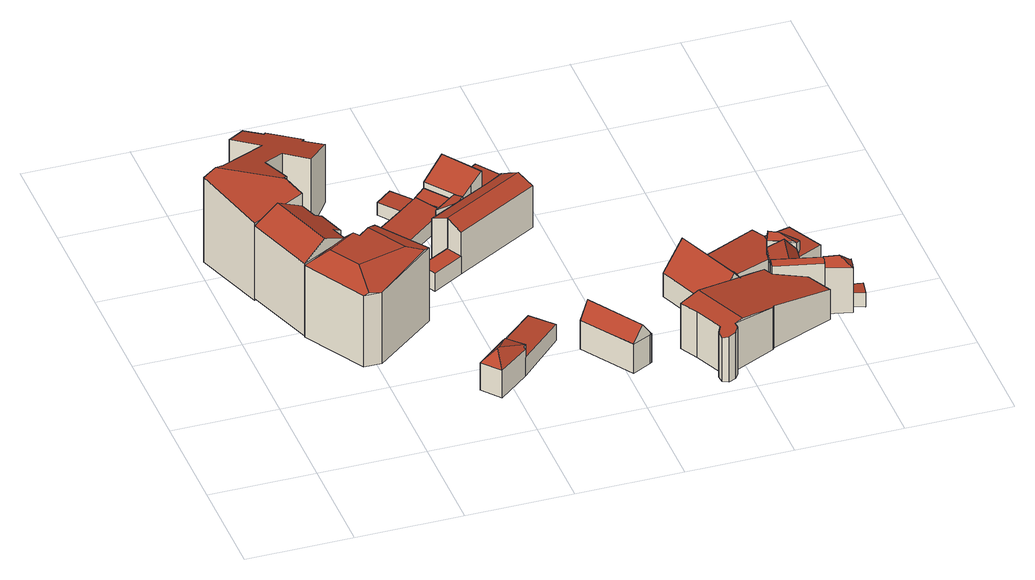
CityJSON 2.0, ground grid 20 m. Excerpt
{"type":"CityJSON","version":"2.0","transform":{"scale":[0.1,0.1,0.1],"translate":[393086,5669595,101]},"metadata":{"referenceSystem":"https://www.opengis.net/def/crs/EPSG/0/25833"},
"CityObjects":{
"building1":{"type":"Building","attributes":{"Dachtyp_tdc":"tdcFreeFormRoof","Gemeindeschluessel":14627140,"Dachneigung":29.13,"QualitaetDacherkennung":82,"Geometrietyp2DReferenz":"3000","function":"31001_9998","roofType":"5000","measuredHeight":17.88},"geometry":[{"type":"MultiSurface","lod":"2","boundaries":[[[0,1,2,3]],[[1,4,5,2]],[[4,6,7,5]],[[6,8,9,7]],[[8,10,11,9]],[[10,12,13,11]],[[12,14,15,13]],[[14,0,3,15]],[[4,16,17,6]],[[0,14,12,10,8,17,16,1]],[[4,1,16]],[[8,6,17]],[[3,2,5,7,9,11,13,15]]],"semantics":{"surfaces":[{"type":"WallSurface"},{"type":"RoofSurface"},{"type":"GroundSurface"}],"values":[0,0,0,0,0,0,0,0,1,1,0,0,2]}}]},
"building2":{"type":"Building","attributes":{"Dachtyp_tdc":"tdcFreeFormRoof","Gemeindeschluessel":14627140,"Dachneigung":2.91,"QualitaetDacherkennung":34,"Geometrietyp2DReferenz":"3000","function":"31001_9998","roofType":"5000","measuredHeight":17.39},"geometry":[{"type":"MultiSurface","lod":"2","boundaries":[[[18,19,20,21]],[[19,22,23,20]],[[22,24,25,23]],[[24,26,27,25]],[[26,28,29,27]],[[28,30,31,29]],[[30,18,21,31]],[[32,33,28,26,34]],[[30,33,32,35,36]],[[18,36,35,37,19]],[[37,38,22,19]],[[32,34,24,38,37,35]],[[18,30,36]],[[24,22,38]],[[26,24,34]],[[30,28,33]],[[21,20,23,25,27,29,31]]],"semantics":{"surfaces":[{"type":"WallSurface"},{"type":"RoofSurface"},{"type":"GroundSurface"}],"values":[0,0,0,0,0,0,0,1,1,1,1,1,0,0,0,0,2]}}]},
"building3":{"type":"Building","attributes":{"Dachtyp_tdc":"tdcFreeFormRoof","Gemeindeschluessel":14627140,"Dachneigung":17.44,"QualitaetDacherkennung":6,"Geometrietyp2DReferenz":"3000","function":"31001_9998","roofType":"5000","measuredHeight":18.42},"geometry":[{"type":"MultiSurface","lod":"2","boundaries":[[[39,40,41,42]],[[40,43,44,41]],[[43,45,46,44]],[[45,47,48,46]],[[47,49,50,48]],[[49,51,52,50]],[[51,53,54,52]],[[53,55,56,54]],[[55,57,58,56]],[[57,59,60,58]],[[59,61,62,60]],[[61,63,64,62]],[[63,65,66,64]],[[65,67,68,66]],[[67,69,70,68]],[[69,71,72,70]],[[71,39,42,72]],[[71,69,67,65,63,61,59,57,73,74,49,47,45,43,40,39]],[[53,51,74,73,55]],[[51,49,74]],[[57,55,73]],[[42,41,44,46,48,50,52,54,56,58,60,62,64,66,68,70,72]]],"semantics":{"surfaces":[{"type":"WallSurface"},{"type":"RoofSurface"},{"type":"GroundSurface"}],"values":[0,0,0,0,0,0,0,0,0,0,0,0,0,0,0,0,0,1,1,0,0,2]}}]},
"building4":{"type":"Building","attributes":{"Gemeindeschluessel":14627140,"Geometrietyp2DReferenz":"3000","function":"31001_9998","roofType":"9999"},"children":["building4-1","building4-2"]},
"building4-1":{"type":"BuildingPart","attributes":{"Dachtyp_tdc":"tdcPolyFlatRoof","Dachneigung":3.16,"QualitaetDacherkennung":83,"Geometrietyp2DReferenz":"3000","roofType":"2100","measuredHeight":4.07},"parents":["building4"],"geometry":[{"type":"MultiSurface","lod":"2","boundaries":[[[75,76,77,78]],[[76,79,80,77]],[[79,81,82,80]],[[81,83,84,82]],[[83,81,79,76,75,85,86]],[[87,88,78,77,80,82,84]],[[85,88,87,86]],[[75,78,88,85]],[[86,87,84,83]]],"semantics":{"surfaces":[{"type":"WallSurface"},{"type":"RoofSurface"},{"type":"GroundSurface"},{"type":"ClosureSurface"}],"values":[0,0,0,0,1,2,3,3,3]}}]},
"building4-2":{"type":"BuildingPart","attributes":{"Dachtyp_tdc":"tdcHipRoof","Dachneigung":41.85,"QualitaetDacherkennung":63,"Geometrietyp2DReferenz":"3000","roofType":"3200","measuredHeight":8.04},"parents":["building4"],"geometry":[{"type":"MultiSurface","lod":"2","boundaries":[[[89,90,91,84,83]],[[90,92,93,91]],[[92,94,95,93]],[[94,96,75,78,95]],[[92,90,97]],[[98,96,99]],[[90,89,100,98,99,97]],[[96,94,92,97,99]],[[88,87,84,91,93,95,78]],[[100,86,85,98]],[[86,87,88,85]],[[89,83,86,100]],[[83,84,87,86]],[[85,75,96,98]],[[85,88,78,75]]],"semantics":{"surfaces":[{"type":"WallSurface"},{"type":"RoofSurface"},{"type":"GroundSurface"},{"type":"ClosureSurface"}],"values":[0,0,0,0,1,1,1,1,2,0,3,0,3,0,3]}}]},
"building5":{"type":"Building","attributes":{"Gemeindeschluessel":14627140,"Geometrietyp2DReferenz":"3000","function":"31001_9998","roofType":"9999"},"children":["building5-1","building5-2","building5-3","building5-4"]},
"building5-1":{"type":"BuildingPart","attributes":{"Dachtyp_tdc":"tdcPolyFlatRoof","Dachneigung":0,"QualitaetDacherkennung":15,"Geometrietyp2DReferenz":"3000","roofType":"1000","measuredHeight":3.26},"parents":["building5"],"geometry":[{"type":"MultiSurface","lod":"2","boundaries":[[[101,102,103,104,105]],[[102,106,107,103]],[[108,106,102,101,109,110]],[[104,103,107,111,112]],[[111,107,106,108,113]],[[105,114,109,101]],[[110,113,108]],[[112,111,113,110,109,114]],[[105,104,112,114]]],"semantics":{"surfaces":[{"type":"WallSurface"},{"type":"RoofSurface"},{"type":"GroundSurface"},{"type":"ClosureSurface"}],"values":[0,0,1,2,3,0,0,3,3]}}]},
"building5-2":{"type":"BuildingPart","attributes":{"Dachtyp_tdc":"tdcPolyFlatRoof","Dachneigung":4.79,"QualitaetDacherkennung":88,"Geometrietyp2DReferenz":"3000","roofType":"2100","measuredHeight":3.48},"parents":["building5"],"geometry":[{"type":"MultiSurface","lod":"2","boundaries":[[[115,116,117,118]],[[116,119,120,117]],[[119,121,122,123,120]],[[121,119,116,115,113,110,124]],[[112,111,118,117,120,123]],[[110,109,124]],[[113,111,112,114,109,110]],[[111,113,115,118]],[[114,122,121,124,109]],[[114,112,123,122]]],"semantics":{"surfaces":[{"type":"WallSurface"},{"type":"RoofSurface"},{"type":"GroundSurface"},{"type":"ClosureSurface"}],"values":[0,0,0,1,2,0,3,3,0,3]}}]},
"building5-3":{"type":"BuildingPart","attributes":{"Dachtyp_tdc":"tdcPolyFlatRoof","Dachneigung":9.25,"QualitaetDacherkennung":28,"Geometrietyp2DReferenz":"3000","roofType":"2100","measuredHeight":4.79},"parents":["building5"],"geometry":[{"type":"MultiSurface","lod":"2","boundaries":[[[125,126,127,107,106]],[[126,128,129,127]],[[128,130,115,118,129]],[[130,128,126,125]],[[107,127,129,118,111]],[[106,108,113,115,130,125]],[[106,107,111,113,108]],[[113,111,118,115]]],"semantics":{"surfaces":[{"type":"WallSurface"},{"type":"RoofSurface"},{"type":"GroundSurface"},{"type":"ClosureSurface"}],"values":[0,0,0,1,2,0,3,3]}}]},
"building5-4":{"type":"BuildingPart","attributes":{"Dachtyp_tdc":"tdcPolyFlatRoof","Dachneigung":3.06,"QualitaetDacherkennung":66,"Geometrietyp2DReferenz":"3000","roofType":"2100","measuredHeight":2.93},"parents":["building5"],"geometry":[{"type":"MultiSurface","lod":"2","boundaries":[[[122,131,132,123]],[[131,133,134,132]],[[133,105,104,134]],[[114,105,133,131,122]],[[123,132,134,104,112]],[[104,105,114,112]],[[123,112,114,122]]],"semantics":{"surfaces":[{"type":"WallSurface"},{"type":"RoofSurface"},{"type":"GroundSurface"},{"type":"ClosureSurface"}],"values":[0,0,0,1,2,3,3]}}]},
"building6":{"type":"Building","attributes":{"Gemeindeschluessel":14627140,"Geometrietyp2DReferenz":"3000","function":"31001_9998","roofType":"9999"},"children":["building6-1","building6-2","building6-3","building6-4"]},
"building6-1":{"type":"BuildingPart","attributes":{"Dachtyp_tdc":"tdcPolyFlatRoof","Dachneigung":0,"QualitaetDacherkennung":77,"Geometrietyp2DReferenz":"3000","roofType":"1000","measuredHeight":3.84},"parents":["building6"],"geometry":[{"type":"MultiSurface","lod":"2","boundaries":[[[135,136,137,138]],[[136,139,140,137]],[[139,141,142,140]],[[141,139,136,135,143]],[[138,137,140,142,144]],[[138,144,143,135]],[[144,142,141,143]]],"semantics":{"surfaces":[{"type":"WallSurface"},{"type":"RoofSurface"},{"type":"GroundSurface"},{"type":"ClosureSurface"}],"values":[0,0,0,1,2,3,3]}}]},
"building6-2":{"type":"BuildingPart","attributes":{"Dachtyp_tdc":"tdcGableRoof","Dachneigung":26.9,"QualitaetDacherkennung":57,"Geometrietyp2DReferenz":"3000","roofType":"3100","measuredHeight":10.39},"parents":["building6"],"geometry":[{"type":"MultiSurface","lod":"2","boundaries":[[[145,146,147,148,149]],[[146,150,151,147]],[[150,152,153,151]],[[152,154,135,138,153]],[[155,156,157,142,141]],[[156,158,159,160,157]],[[161,154,152,150]],[[150,146,145,158,156,155,161]],[[160,148,147,151,153,138,144,142,157]],[[149,159,158,145]],[[149,148,160,159]],[[143,135,154,161]],[[144,138,135,143]],[[155,141,143,161]],[[144,143,141,142]]],"semantics":{"surfaces":[{"type":"WallSurface"},{"type":"RoofSurface"},{"type":"GroundSurface"},{"type":"ClosureSurface"}],"values":[0,0,0,0,0,0,1,1,2,0,3,0,3,0,3]}}]},
"building6-3":{"type":"BuildingPart","attributes":{"Dachtyp_tdc":"tdcPolyFlatRoof","Dachneigung":26.12,"QualitaetDacherkennung":78,"Geometrietyp2DReferenz":"3000","roofType":"2100","measuredHeight":7.42},"parents":["building6"],"geometry":[{"type":"MultiSurface","lod":"2","boundaries":[[[162,163,164,165,166]],[[167,168,169,170,171]],[[168,172,173,169]],[[172,162,166,173]],[[172,168,167,163,162]],[[166,165,170,169,173]],[[167,171,164,163]],[[171,170,165,164]]],"semantics":{"surfaces":[{"type":"WallSurface"},{"type":"RoofSurface"},{"type":"GroundSurface"},{"type":"ClosureSurface"}],"values":[0,0,0,0,1,2,0,3]}}]},
"building6-4":{"type":"BuildingPart","attributes":{"Dachtyp_tdc":"tdcPolyFlatRoof","Dachneigung":0,"QualitaetDacherkennung":30,"Geometrietyp2DReferenz":"3000","roofType":"1000","measuredHeight":2.5},"parents":["building6"],"geometry":[{"type":"MultiSurface","lod":"2","boundaries":[[[164,149,148,165]],[[159,171,170,160]],[[159,149,164,171]],[[170,165,148,160]],[[165,170,171,164]],[[160,148,149,159]]],"semantics":{"surfaces":[{"type":"WallSurface"},{"type":"RoofSurface"},{"type":"GroundSurface"},{"type":"ClosureSurface"}],"values":[0,0,1,2,3,3]}}]},
"building7":{"type":"Building","attributes":{"Dachtyp_tdc":"tdcFreeFormRoof","Gemeindeschluessel":14627140,"Dachneigung":51.96,"QualitaetDacherkennung":79,"Geometrietyp2DReferenz":"3000","function":"31001_9998","roofType":"5000","measuredHeight":9.08},"geometry":[{"type":"MultiSurface","lod":"2","boundaries":[[[174,175,176,177]],[[175,178,179,176]],[[178,180,181,179]],[[180,182,183,181]],[[182,184,185,183]],[[184,186,187,185]],[[186,174,177,187]],[[188,189,190,191,192,193,194]],[[195,194,193,186]],[[184,195,186]],[[182,188,194,195,184]],[[174,192,191,175]],[[186,193,192,174]],[[175,191,190,178]],[[178,190,189,180]],[[180,189,188,182]],[[177,176,179,181,183,185,187]]],"semantics":{"surfaces":[{"type":"WallSurface"},{"type":"RoofSurface"},{"type":"GroundSurface"}],"values":[0,0,0,0,0,0,0,1,1,0,0,0,0,0,0,0,2]}}]},
"building8":{"type":"Building","attributes":{"Dachtyp_tdc":"tdcPolyFlatRoof","Gemeindeschluessel":14627140,"Dachneigung":2.62,"QualitaetDacherkennung":63,"Geometrietyp2DReferenz":"3000","function":"31001_9998","roofType":"2100","measuredHeight":2.9},"geometry":[{"type":"MultiSurface","lod":"2","boundaries":[[[196,197,198,199]],[[197,200,201,198]],[[200,202,203,201]],[[202,204,205,203]],[[204,196,199,205]],[[204,202,200,197,196]],[[199,198,201,203,205]]],"semantics":{"surfaces":[{"type":"WallSurface"},{"type":"RoofSurface"},{"type":"GroundSurface"}],"values":[0,0,0,0,0,1,2]}}]},
"building9":{"type":"Building","attributes":{"Dachtyp_tdc":"tdcPolyFlatRoof","Gemeindeschluessel":14627140,"Dachneigung":12.4,"QualitaetDacherkennung":65,"Geometrietyp2DReferenz":"3000","function":"31001_9998","roofType":"2100","measuredHeight":3.11},"geometry":[{"type":"MultiSurface","lod":"2","boundaries":[[[206,207,179,208]],[[207,209,176,179]],[[209,210,211,176]],[[210,206,208,211]],[[210,209,207,206]],[[208,179,176,211]]],"semantics":{"surfaces":[{"type":"WallSurface"},{"type":"RoofSurface"},{"type":"GroundSurface"}],"values":[0,0,0,0,1,2]}}]},
"building10":{"type":"Building","attributes":{"Gemeindeschluessel":14627140,"Geometrietyp2DReferenz":"3000","function":"31001_9998","roofType":"9999"},"children":["building10-1","building10-2","building10-3"]},
"building10-1":{"type":"BuildingPart","attributes":{"Dachtyp_tdc":"tdcPolyFlatRoof","Dachneigung":3.12,"QualitaetDacherkennung":73,"Geometrietyp2DReferenz":"3000","roofType":"2100","measuredHeight":3.02},"parents":["building10"],"geometry":[{"type":"MultiSurface","lod":"2","boundaries":[[[212,213,214,215]],[[213,216,217,214]],[[216,218,219,217]],[[218,216,213,212]],[[215,214,217,219]],[[212,215,219,218]]],"semantics":{"surfaces":[{"type":"WallSurface"},{"type":"RoofSurface"},{"type":"GroundSurface"},{"type":"ClosureSurface"}],"values":[0,0,0,1,2,3]}}]},
"building10-2":{"type":"BuildingPart","attributes":{"Dachtyp_tdc":"tdcPolyFlatRoof","Dachneigung":2.98,"QualitaetDacherkennung":71,"Geometrietyp2DReferenz":"3000","roofType":"2100","measuredHeight":3.04},"parents":["building10"],"geometry":[{"type":"MultiSurface","lod":"2","boundaries":[[[220,221,219,218]],[[222,223,224,225]],[[222,226,227,223]],[[226,228,212,215,227]],[[226,222,225,229,220,218,228]],[[215,219,221,224,223,227]],[[212,228,218]],[[218,219,215,212]],[[225,224,221,220,229]]],"semantics":{"surfaces":[{"type":"WallSurface"},{"type":"RoofSurface"},{"type":"GroundSurface"},{"type":"ClosureSurface"}],"values":[0,0,0,0,1,2,0,3,3]}}]},
"building10-3":{"type":"BuildingPart","attributes":{"Dachtyp_tdc":"tdcPolyFlatRoof","Dachneigung":3.19,"QualitaetDacherkennung":72,"Geometrietyp2DReferenz":"3000","roofType":"2100","measuredHeight":3.05},"parents":["building10"],"geometry":[{"type":"MultiSurface","lod":"2","boundaries":[[[230,225,224,231]],[[232,233,221,220]],[[232,234,235,233]],[[234,230,231,235]],[[234,232,220,229,225,230]],[[231,224,221,233,235]],[[221,224,225,229,220]]],"semantics":{"surfaces":[{"type":"WallSurface"},{"type":"RoofSurface"},{"type":"GroundSurface"},{"type":"ClosureSurface"}],"values":[0,0,0,0,1,2,3]}}]},
"building11":{"type":"Building","attributes":{"Dachtyp_tdc":"tdcFreeFormRoof","Gemeindeschluessel":14627140,"Dachneigung":51.25,"QualitaetDacherkennung":40,"Geometrietyp2DReferenz":"3000","function":"31001_9998","roofType":"5000","measuredHeight":10.38},"geometry":[{"type":"MultiSurface","lod":"2","boundaries":[[[236,237,238,239]],[[237,240,241,238]],[[240,242,243,241]],[[242,236,239,243]],[[244,242,240]],[[245,244,240,237]],[[245,237,236]],[[244,245,236,242]],[[239,238,241,243]]],"semantics":{"surfaces":[{"type":"WallSurface"},{"type":"RoofSurface"},{"type":"GroundSurface"}],"values":[0,0,0,0,0,1,0,1,2]}}]},
"building12":{"type":"Building","attributes":{"Dachtyp_tdc":"tdcFreeFormRoof","Gemeindeschluessel":14627140,"Dachneigung":11.4,"QualitaetDacherkennung":17,"Geometrietyp2DReferenz":"3000","function":"31001_9998","roofType":"5000","measuredHeight":10.46},"geometry":[{"type":"MultiSurface","lod":"2","boundaries":[[[246,247,248,249]],[[247,250,251,248]],[[250,252,253,251]],[[252,254,255,253]],[[254,256,257,255]],[[256,258,259,257]],[[258,260,261,259]],[[260,262,263,261]],[[262,264,265,263]],[[264,266,267,265]],[[266,268,269,267]],[[268,270,271,269]],[[270,272,273,271]],[[272,274,275,273]],[[274,276,277,275]],[[276,278,279,277]],[[278,246,249,279]],[[270,268,266,264,262,260,280,281,274,272]],[[254,252,250,247,246,278,276,281,280,258,256]],[[260,258,280]],[[276,274,281]],[[249,248,251,253,255,257,259,261,263,265,267,269,271,273,275,277,279]]],"semantics":{"surfaces":[{"type":"WallSurface"},{"type":"RoofSurface"},{"type":"GroundSurface"}],"values":[0,0,0,0,0,0,0,0,0,0,0,0,0,0,0,0,0,1,1,0,0,2]}}]},
"building13":{"type":"Building","attributes":{"Dachtyp_tdc":"tdcPolyFlatRoof","Gemeindeschluessel":14627140,"Dachneigung":6.76,"QualitaetDacherkennung":91,"Geometrietyp2DReferenz":"3000","function":"31001_9998","roofType":"2100","measuredHeight":4.25},"geometry":[{"type":"MultiSurface","lod":"2","boundaries":[[[282,283,284,285]],[[283,286,287,284]],[[286,288,289,287]],[[288,290,291,289]],[[290,292,293,291]],[[292,294,295,293]],[[294,282,285,295]],[[294,292,290,288,286,283,282]],[[285,284,287,289,291,293,295]]],"semantics":{"surfaces":[{"type":"WallSurface"},{"type":"RoofSurface"},{"type":"GroundSurface"}],"values":[0,0,0,0,0,0,0,1,2]}}]},
"building14":{"type":"Building","attributes":{"Gemeindeschluessel":14627140,"Geometrietyp2DReferenz":"3000","function":"31001_9998","roofType":"9999"},"children":["building14-1","building14-2"]},
"building14-1":{"type":"BuildingPart","attributes":{"Dachtyp_tdc":"tdcFreeFormRoof","Dachneigung":17.56,"QualitaetDacherkennung":55,"Geometrietyp2DReferenz":"3000","roofType":"5000","measuredHeight":11.1},"parents":["building14"],"geometry":[{"type":"MultiSurface","lod":"2","boundaries":[[[296,297,298,299,300]],[[301,302,303,304,305]],[[302,306,307,303]],[[306,296,300,307]],[[301,308,309,302]],[[308,297,296,306,309]],[[306,302,309]],[[301,310,311,312,297,308]],[[300,299,313,304,303,307]],[[312,298,297]],[[305,310,301]],[[304,313,311,310,305]],[[313,299,298,312,311]]],"semantics":{"surfaces":[{"type":"WallSurface"},{"type":"RoofSurface"},{"type":"GroundSurface"},{"type":"ClosureSurface"}],"values":[0,0,0,0,1,1,0,0,2,0,0,3,3]}}]},
"building14-2":{"type":"BuildingPart","attributes":{"Dachtyp_tdc":"tdcHipAndGableRoof","Dachneigung":46.93,"QualitaetDacherkennung":25,"Geometrietyp2DReferenz":"3000","roofType":"5000","measuredHeight":11.25},"parents":["building14"],"geometry":[{"type":"MultiSurface","lod":"2","boundaries":[[[298,314,315,299]],[[314,316,317,315]],[[316,318,319,317]],[[318,320,321,319]],[[320,305,304,321]],[[320,318,316,322]],[[316,314,298,312,323,322]],[[323,310,305,320,322]],[[299,315,317,319,321,304,313]],[[311,310,323]],[[313,304,305,310,311]],[[312,311,323]],[[313,311,312,298,299]]],"semantics":{"surfaces":[{"type":"WallSurface"},{"type":"RoofSurface"},{"type":"GroundSurface"},{"type":"ClosureSurface"}],"values":[0,0,0,0,0,1,1,1,2,0,3,0,3]}}]},
"building15":{"type":"Building","attributes":{"Dachtyp_tdc":"tdcFreeFormRoof","Gemeindeschluessel":14627140,"Dachneigung":56.91,"QualitaetDacherkennung":24,"Geometrietyp2DReferenz":"3000","function":"31001_9998","roofType":"5000","measuredHeight":7.18},"geometry":[{"type":"MultiSurface","lod":"2","boundaries":[[[324,325,326,327]],[[325,328,329,326]],[[328,330,331,329]],[[330,332,333,331]],[[332,324,327,333]],[[332,330,334,335,336]],[[335,334,328,325,337]],[[336,335,337,324]],[[330,328,334]],[[325,324,337]],[[324,332,336]],[[327,326,329,331,333]]],"semantics":{"surfaces":[{"type":"WallSurface"},{"type":"RoofSurface"},{"type":"GroundSurface"}],"values":[0,0,0,0,0,1,1,1,0,0,0,2]}}]},
"building16":{"type":"Building","attributes":{"Gemeindeschluessel":14627140,"Geometrietyp2DReferenz":"3000","function":"31001_9998","roofType":"9999"},"children":["building16-1","building16-2","building16-3"]},
"building16-1":{"type":"BuildingPart","attributes":{"Dachtyp_tdc":"tdcFreeFormRoof","Dachneigung":55.58,"QualitaetDacherkennung":13,"Geometrietyp2DReferenz":"3000","roofType":"5000","measuredHeight":9.85},"parents":["building16"],"geometry":[{"type":"MultiSurface","lod":"2","boundaries":[[[338,339,340,341]],[[339,342,343,344,340]],[[345,346,347,348]],[[346,349,300,347]],[[349,350,351,300]],[[350,338,341,351]],[[346,345,352,342,339,353]],[[339,338,353]],[[338,350,349,346,353]],[[341,340,344,348,347,300,351]],[[352,343,342]],[[348,344,343,352,345]]],"semantics":{"surfaces":[{"type":"WallSurface"},{"type":"RoofSurface"},{"type":"GroundSurface"},{"type":"ClosureSurface"}],"values":[0,0,0,0,0,0,1,1,1,2,0,3]}}]},
"building16-2":{"type":"BuildingPart","attributes":{"Dachtyp_tdc":"tdcPolyFlatRoof","Dachneigung":43.71,"QualitaetDacherkennung":76,"Geometrietyp2DReferenz":"3000","roofType":"2100","measuredHeight":10.19},"parents":["building16"],"geometry":[{"type":"MultiSurface","lod":"2","boundaries":[[[354,297,299,315,355]],[[297,356,345,348,299]],[[343,357,358,344]],[[343,352,356,297,354,359,357]],[[358,315,299,348,344]],[[355,359,354]],[[315,358,357,359,355]],[[352,345,356]],[[343,344,348,345,352]]],"semantics":{"surfaces":[{"type":"WallSurface"},{"type":"RoofSurface"},{"type":"GroundSurface"},{"type":"ClosureSurface"}],"values":[0,0,0,1,2,0,3,0,3]}}]},
"building16-3":{"type":"BuildingPart","attributes":{"Dachtyp_tdc":"tdcPolyFlatRoof","Dachneigung":38.46,"QualitaetDacherkennung":84,"Geometrietyp2DReferenz":"3000","roofType":"2100","measuredHeight":7.8},"parents":["building16"],"geometry":[{"type":"MultiSurface","lod":"2","boundaries":[[[360,361,317,362]],[[361,355,315,317]],[[360,362,358,357]],[[357,359,355,361,360]],[[362,317,315,358]],[[357,358,315,355,359]]],"semantics":{"surfaces":[{"type":"WallSurface"},{"type":"RoofSurface"},{"type":"GroundSurface"},{"type":"ClosureSurface"}],"values":[0,0,0,1,2,3]}}]},
"building17":{"type":"Building","attributes":{"Dachtyp_tdc":"tdcPolyFlatRoof","Gemeindeschluessel":14627140,"Dachneigung":5.47,"QualitaetDacherkennung":81,"Geometrietyp2DReferenz":"3000","function":"31001_9998","roofType":"2100","measuredHeight":3.44},"geometry":[{"type":"MultiSurface","lod":"2","boundaries":[[[363,364,365,366]],[[364,367,368,365]],[[367,369,370,368]],[[369,371,372,370]],[[371,373,374,372]],[[373,375,376,374]],[[375,363,366,376]],[[375,373,371,369,367,364,363]],[[366,365,368,370,372,374,376]]],"semantics":{"surfaces":[{"type":"WallSurface"},{"type":"RoofSurface"},{"type":"GroundSurface"}],"values":[0,0,0,0,0,0,0,1,2]}}]},
"building18":{"type":"Building","attributes":{"Dachtyp_tdc":"tdcPolyFlatRoof","Gemeindeschluessel":14627140,"Dachneigung":8.5,"QualitaetDacherkennung":79,"Geometrietyp2DReferenz":"3000","function":"31001_9998","roofType":"2100","measuredHeight":3},"geometry":[{"type":"MultiSurface","lod":"2","boundaries":[[[377,378,379,380]],[[378,381,319,379]],[[381,382,317,319]],[[382,377,380,317]],[[382,381,378,377]],[[380,379,319,317]]],"semantics":{"surfaces":[{"type":"WallSurface"},{"type":"RoofSurface"},{"type":"GroundSurface"}],"values":[0,0,0,0,1,2]}}]}
},
"vertices":[
[178,438,187],[189,406,188],[189,406,39],[178,438,39],[97,352,192],[97,352,39],[51,485,192],[51,485,39],[150,522,187],[150,522,39],[161,489,187],[161,489,39],[176,493,179],[176,493,39],[193,442,179],[193,442,39],[142,378,218],[99,503,218],
[165,235,188],[97,352,188],[97,352,37],[165,235,37],[189,406,191],[189,406,37],[207,381,207],[207,381,37],[245,412,199],[245,412,37],[315,327,192],[315,327,37],[198,235,188],[198,235,37],[272,326,206],[303,317,198],[229,400,206],[177,295,211],[175,235,192],[143,352,211],[199,392,207],
[259,720,157],[211,654,182],[211,654,34],[259,720,34],[169,685,182],[169,685,34],[125,647,199],[125,647,34],[140,575,215],[140,575,34],[134,570,218],[134,570,34],[150,522,213],[150,522,34],[51,485,197],[51,485,34],[5,621,213],[5,621,34],[48,644,213],[48,644,34],[148,730,173],[148,730,34],[100,765,173],[100,765,34],[138,805,156],[138,805,34],[170,784,156],[170,784,34],[174,790,153],[174,790,34],[230,750,154],[230,750,34],[225,743,156],[225,743,34],[32,636,218],[135,566,218],
[400,170,68],[392,179,68],[392,179,28],[400,170,28],[470,255,62],[470,255,28],[508,215,62],[508,215,28],[424,132,68],[424,132,28],[427,141,68],[421,135,68],[421,135,28],[427,141,28],
[424,132,85],[365,84,87],[365,84,28],[337,118,86],[337,118,28],[393,165,88],[393,165,28],[400,170,88],[369,119,108],[427,141,88],[374,123,108],[421,135,88],
[398,650,59],[422,672,59],[422,672,26],[398,650,26],[398,650,55],[460,622,59],[460,622,26],[434,601,59],[399,648,59],[415,626,59],[434,601,26],[399,648,26],[434,601,56],[399,648,55],
[415,587,56],[257,463,56],[257,463,26],[415,587,26],[222,513,61],[222,513,26],[367,623,61],[367,623,55],[367,623,26],[399,648,61],
[460,622,71],[471,607,74],[471,607,26],[458,594,74],[458,594,26],[415,587,71],
[336,667,52],[336,667,26],[367,692,52],[367,692,26],
[417,456,63],[358,423,63],[358,423,25],[417,456,25],[342,453,63],[342,453,25],[401,485,63],[401,485,25],[402,484,63],[402,484,25],
[539,601,111],[548,590,118],[548,590,25],[539,601,25],[539,601,50],[560,572,129],[560,572,25],[578,547,113],[578,547,25],[417,456,113],[401,485,128],[384,516,110],[384,516,25],[513,586,110],[513,586,50],[513,586,25],[402,484,129],
[466,705,99],[515,636,98],[515,636,50],[515,636,25],[466,705,25],[490,620,83],[471,607,72],[471,607,25],[490,620,25],[490,620,50],[422,672,72],[422,672,25],
[570,201,93],[595,162,93],[595,162,32],[570,201,32],[623,120,93],[623,120,32],[640,95,93],[640,95,32],[637,93,93],[637,93,32],[601,75,93],[601,75,32],[537,172,93],[537,172,32],[637,93,98],[640,95,94],[623,120,94],[595,162,94],[570,201,94],[555,187,123],[621,85,123],[601,75,94],
[595,162,58],[570,201,58],[570,201,29],[595,162,29],[600,221,57],[600,221,29],[626,183,57],[626,183,29],[621,180,57],[621,180,29],
[649,138,56],[623,120,63],[649,138,32],[595,162,63],[621,180,56],[621,180,32],
[560,643,45],[581,610,45],[581,610,17],[560,643,17],[548,590,47],[548,590,17],[526,620,48],[526,620,17],
[476,690,48],[476,690,17],[536,731,44],[536,731,17],[516,717,17],[516,717,45],[585,661,44],[585,661,17],[560,643,46],[503,708,46],
[495,748,45],[495,748,17],[466,705,48],[466,705,17],[457,722,48],[457,722,17],
[727,289,70],[808,322,70],[808,322,20],[727,289,20],[859,194,70],[859,194,20],[778,161,70],[778,161,20],[819,178,124],[767,305,124],
[764,9,126],[750,4,123],[750,4,28],[764,9,28],[739,8,121],[739,8,28],[738,23,123],[738,23,28],[745,36,125],[745,36,28],[721,89,125],[721,89,28],[703,123,124],[703,123,28],[810,170,117],[810,170,28],[851,189,108],[851,189,28],[881,202,101],[881,202,28],[890,185,101],[890,185,28],[950,170,91],[950,170,28],[974,122,91],[974,122,28],[855,73,117],[855,73,28],[853,70,117],[853,70,28],[770,31,129],[770,31,28],[771,20,128],[771,20,28],[741,140,132],[786,38,132],
[920,303,56],[916,284,58],[916,284,16],[920,303,16],[853,261,58],[853,261,16],[821,342,48],[821,342,16],[923,390,47],[923,390,16],[935,363,50],[935,363,16],[936,335,54],[936,335,16],
[900,209,112],[983,188,112],[983,188,109],[983,188,10],[900,209,10],[978,164,117],[890,185,117],[890,185,10],[978,164,10],[978,164,108],[894,207,115],[894,207,10],[981,178,121],[892,199,121],[979,170,115],[980,176,114],[982,185,113],[980,176,10],
[987,208,88],[987,208,10],[1039,200,86],[1039,200,10],[1031,169,98],[1031,169,10],[1026,152,105],[1026,152,10],[1007,171,123],[980,176,123],
[920,303,84],[936,335,64],[936,335,19],[920,303,19],[956,324,66],[956,324,19],[982,309,65],[982,309,19],[967,282,83],[967,282,19],[979,311,67],[946,310,91],[964,284,85],[928,320,91],
[920,303,70],[967,282,70],[967,282,10],[920,303,10],[962,247,70],[962,247,60],[962,247,10],[955,195,70],[927,202,112],[927,202,10],[955,195,10],[900,209,70],[916,284,70],[916,284,10],[961,235,70],[939,266,108],
[987,208,93],[987,208,87],[955,195,109],[994,242,60],[994,242,10],[994,241,61],
[1044,235,60],[1039,200,88],[1044,235,10],
[1022,315,43],[967,282,50],[967,282,15],[1022,315,15],[982,309,47],[982,309,15],[956,324,49],[956,324,15],[936,335,50],[936,335,15],[935,363,49],[935,363,15],[988,382,43],[988,382,15],
[1059,196,35],[1052,161,40],[1052,161,10],[1059,196,10],[1031,169,39],[1039,200,35]
]}
